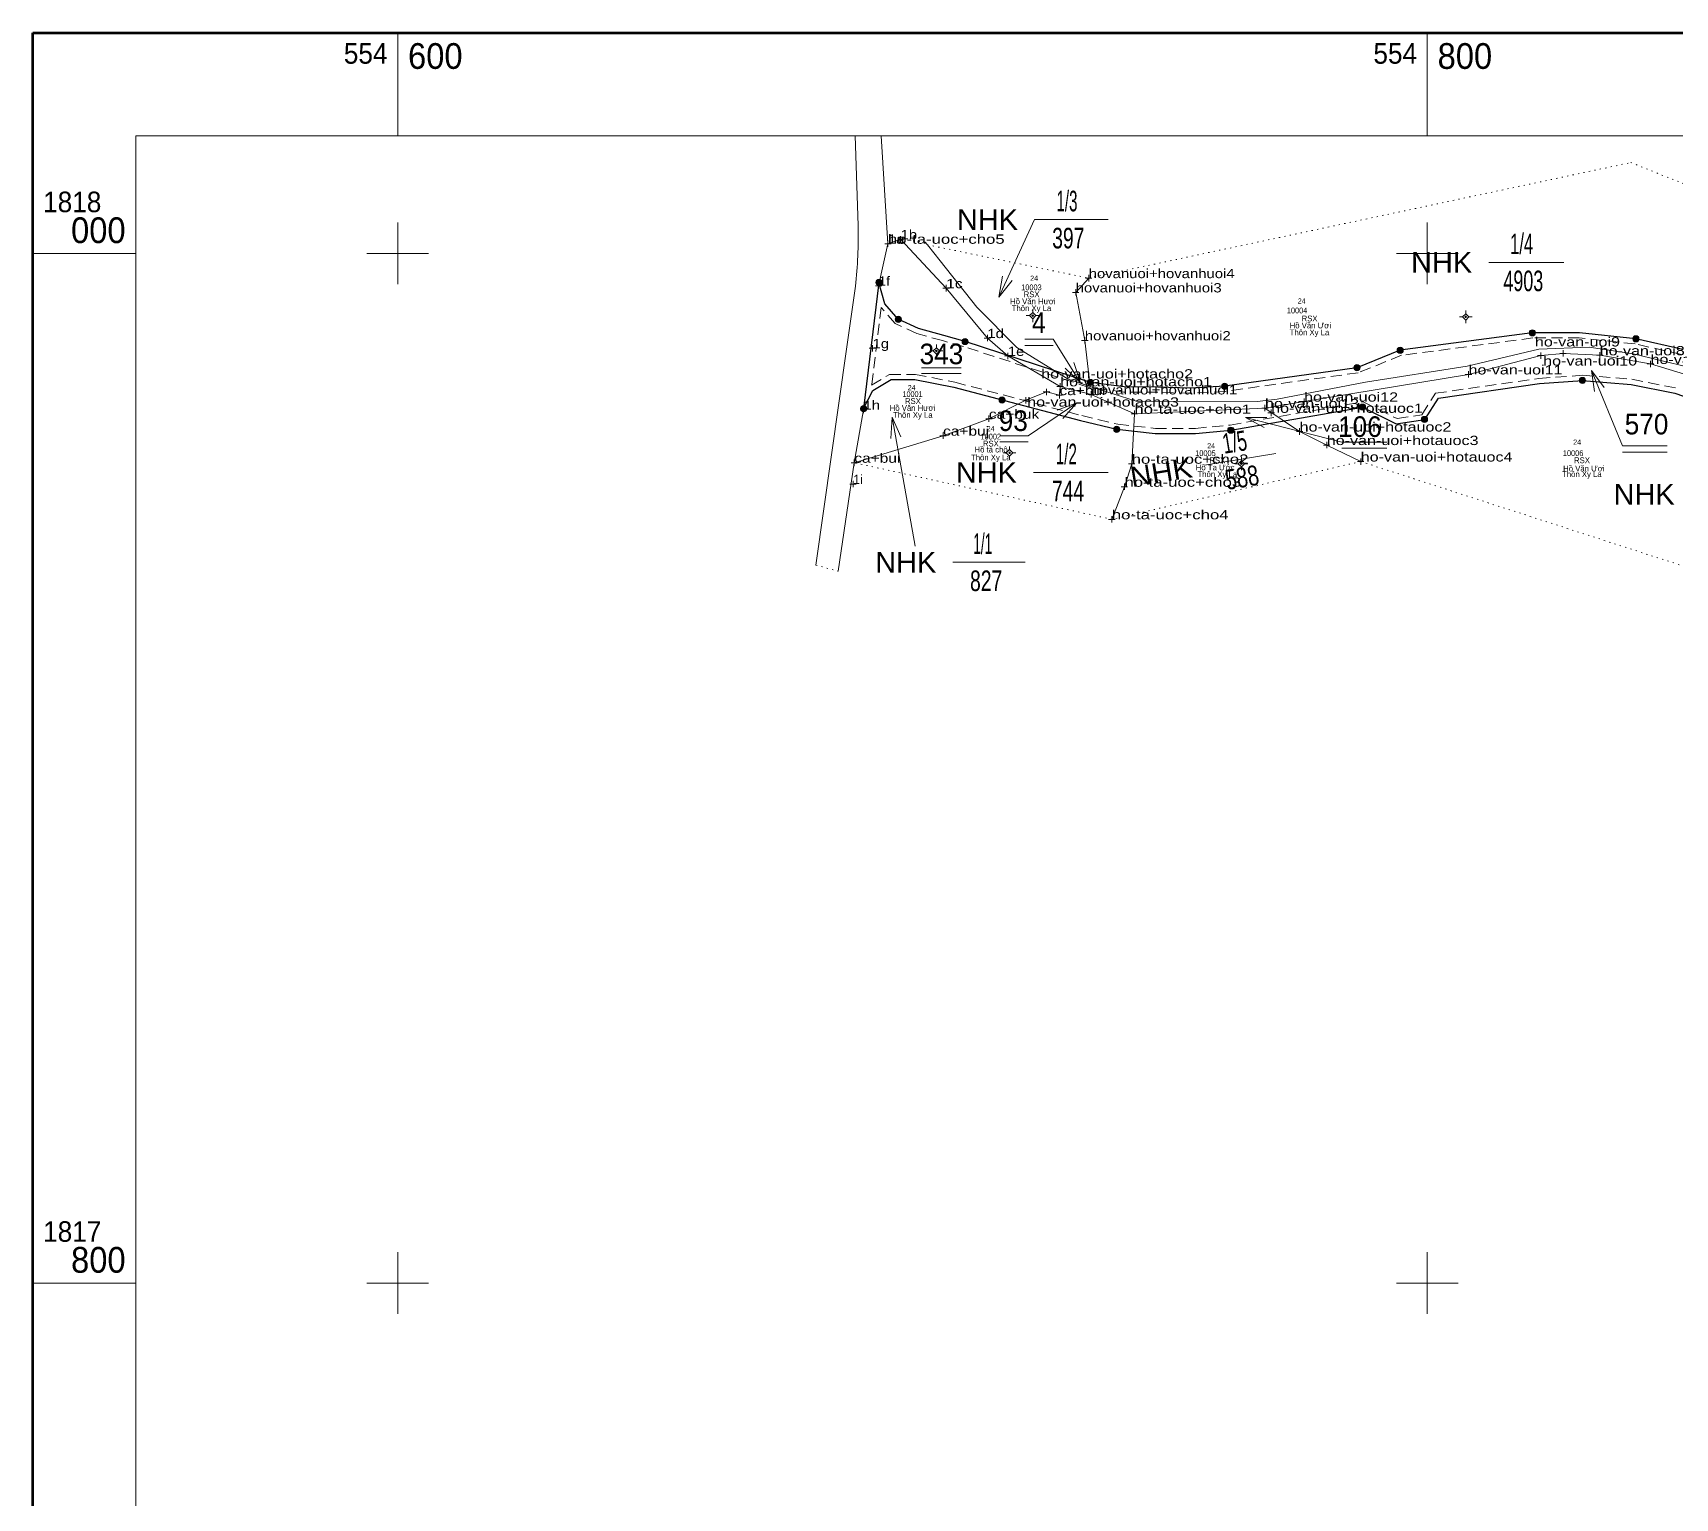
# Model space of a CAD drawing. Header units: metres. Extents: x 549871 to 1817996, y 554690 to 1819539.
# Drawn here: x 554529.1 to 554848.1, y 1817758.2 to 1818042.8 of the extents above; entities that cross this region are included whole.
import ezdxf
from ezdxf.enums import TextEntityAlignment as Align

# ---------------------------------------------------------------- set-up
doc = ezdxf.new("R2010")
doc.units = ezdxf.units.M
doc.header["$LTSCALE"] = 0.72
doc.linetypes.add('DOTTED', pattern=[1.5, 0.3, -1.2])
doc.linetypes.add('MEDIUM_DASHED', pattern=[4.5, 3, -1.5])
for name, color, linetype, lineweight in [('10', 7, 'Continuous', 13), ('11', 7, 'Continuous', 13), ('12', 7, 'Continuous', 13), ('13', 7, 'Continuous', 13), ('50', 7, 'Continuous', 25), ('6', 7, 'Continuous', 13), ('60', 7, 'MEDIUM_DASHED', 13), ('61', 7, 'Continuous', 13), ('63', 7, 'Continuous', 13)]:
    doc.layers.add(name, color=color, linetype=linetype, lineweight=lineweight)
for name, color, linetype in [('40', 7, 'Continuous'), ('41', 7, 'Continuous'), ('42', 7, 'Continuous'), ('43', 7, 'Continuous'), ('44', 7, 'Continuous'), ('5', 7, 'Continuous')]:
    doc.layers.add(name, color=color, linetype=linetype)

msp = doc.modelspace()

# ---------------------------------------------------------------- hatches: boundary and pattern name
at = {"layer": '11'}
for points in [[(554723.4898, 1817987.91, 1), (554723.1898, 1817987.91, 1)], [(554807.6198, 1817987.67, 1), (554807.3198, 1817987.67, 1)], [(554704.7897, 1817981.04, 1), (554704.4897, 1817981.04, 1)], [(554718.9998, 1817961.26, 1), (554718.6998, 1817961.26, 1)], [(554764.0397, 1817959.14, 1), (554763.7397, 1817959.14, 1)]]:
    msp.add_hatch(color=256, dxfattribs=at).paths.add_polyline_path(points)
at = {"layer": '61'}
for points in [[(554694.0829, 1817994.3581, 1), (554692.882, 1817994.3581, 1)], [(554697.8423, 1817987.2014, 1), (554696.6415, 1817987.2014, 1)], [(554821.0052, 1817984.5651, 1), (554819.8044, 1817984.5651, 1)], [(554841.111, 1817983.4045, 1), (554839.9101, 1817983.4045, 1)], [(554710.8193, 1817982.8725, 1), (554709.6185, 1817982.8725, 1)], [(554795.3275, 1817981.1726, 1), (554794.1267, 1817981.1726, 1)], [(554786.934, 1817977.8034, 1), (554785.7332, 1817977.8034, 1)], [(554735.1601, 1817974.9324, 1), (554733.9593, 1817974.9324, 1)], [(554761.2387, 1817974.1762, 1), (554760.0379, 1817974.1762, 1)], [(554830.7396, 1817975.3218, 1), (554829.5388, 1817975.3218, 1)], [(554718.0009, 1817971.5273, 1), (554716.8001, 1817971.5273, 1)], [(554691.1019, 1817969.8415, 1), (554689.9011, 1817969.8415, 1)], [(554788.0081, 1817970.1406, 1), (554786.8073, 1817970.1406, 1)], [(554800.0558, 1817967.7467, 1), (554798.855, 1817967.7467, 1)], [(554740.2768, 1817965.8373, 1), (554739.076, 1817965.8373, 1)], [(554762.4327, 1817965.6585, 1), (554761.2319, 1817965.6585, 1)]]:
    msp.add_hatch(color=256, dxfattribs=at).paths.add_polyline_path(points)

# ---------------------------------------------------------------- linework, layer by layer
at = {"layer": '10'}
for p, q in [((554688.85, 1818022.84), (554689.44, 1818005.39)), ((554693.92, 1818022.84), (554695.23, 1818001.87)), ((554716.74, 1817991.51), (554723.7, 1818006.57)), ((554702.48, 1818002.2), (554702.89, 1818001.67)), ((554728.68, 1817974.17), (554718.51, 1817980.08)), ((554696.06, 1817968.16), (554700.49, 1817943.14)), ((554743.1, 1817968.84), (554768.46, 1817969.94)), ((554688.69, 1817959.33), (554685.55, 1817938.26))]:
    msp.add_line(p, q, dxfattribs=at)
at = {"layer": '10', "linetype": 'DOTTED'}
for p, q in [((554688.85, 1818022.84), (554693.92, 1818022.84)), ((554702.48, 1818002.2), (554697.68, 1818002.75)), ((554702.89, 1818001.67), (554734.22, 1817995.19)), ((554738.72, 1817948.34), (554688.69, 1817959.33)), ((554787.06, 1817959.57), (554738.72, 1817948.34)), ((554787.06, 1817959.57), (554881.28, 1817929.04)), ((554681.25, 1817939.44), (554685.55, 1817938.26))]:
    msp.add_line(p, q, dxfattribs=at)
msp.add_lwpolyline([(554734.22, 1817995.19), (554839.56, 1818017.65), (554875.58, 1818003.12)], dxfattribs=at)
at = {"layer": '10'}
for points in [[(554693.39, 1817993.7), (554695.22, 1818001.87), (554697.68, 1818002.75), (554706.55, 1817993.23), (554714.54, 1817983.55), (554718.51, 1817980.08)], [(554702.89, 1818001.67), (554705.37, 1817998.54), (554712.49, 1817989.53), (554720.27, 1817981.75), (554730.22, 1817975.55), (554734.54, 1817974.16)], [(554688.91, 1817993.61), (554687.24, 1817981.87), (554681.25, 1817939.44)], [(554693.39, 1817993.7), (554690.48, 1817969.62), (554688.69, 1817959.33)], [(554719.33, 1817994.72), (554716.74, 1817991.51), (554717.51, 1817995.56)], [(554734.54, 1817974.16), (554733.47, 1817983.1), (554731.7, 1817992.42), (554734.22, 1817995.19)], [(554895.44, 1817957.7), (554884.62, 1817963.02), (554868.29, 1817970.97), (554850.71, 1817977.93), (554839.99, 1817980.46), (554831.45, 1817981.8), (554821.69, 1817981.42), (554807.75, 1817978.09), (554787.96, 1817974.98), (554770.81, 1817971.68), (554766.96, 1817971.25), (554743.43, 1817971.29), (554734.54, 1817974.16)], [(554768.46, 1817969.94), (554776.06, 1817971.21), (554808, 1817976.49), (554822.04, 1817980.16), (554826.38, 1817980.58), (554833.48, 1817980.2), (554843.35, 1817978.52), (554850.62, 1817976.32), (554860.57, 1817972.38), (554872.44, 1817967.44), (554883.8, 1817961.97), (554897.52, 1817955.06)], [(554688.69, 1817959.33), (554705.93, 1817964.59), (554714.83, 1817967.88), (554722.04, 1817971.47), (554726.04, 1817973.1), (554728.54, 1817972.47), (554728.68, 1817974.17)], [(554743.1, 1817968.84), (554734.73, 1817972.6), (554728.68, 1817974.17)], [(554695.77, 1817964.04), (554696.06, 1817968.16), (554697.74, 1817964.39)], [(554743.1, 1817968.84), (554742.57, 1817959.14), (554741.17, 1817954.67), (554738.72, 1817948.34)], [(554768.46, 1817969.94), (554775.19, 1817965.4), (554780.46, 1817962.77), (554787.06, 1817959.57)]]:
    msp.add_lwpolyline(points, dxfattribs=at)
msp.add_arc((554602.9649, 1818003.3764), 86.5, 353.51832, 1.33244, dxfattribs=at)
msp.add_ellipse((554695.1014, 1818001.8691), major_axis=(0, 0.1263), ratio=0.999914, start_param=4.61653758, end_param=4.73564447, dxfattribs=at)
at = {"layer": '11'}
for p, q in [((554722.71, 1817987.91), (554722.09, 1817987.91)), ((554723.34, 1817989.16), (554723.34, 1817988.53)), ((554723.34, 1817987.28), (554723.34, 1817986.66)), ((554724.59, 1817987.91), (554723.96, 1817987.91)), ((554806.84, 1817987.67), (554806.22, 1817987.67)), ((554807.47, 1817988.92), (554807.47, 1817988.29)), ((554808.72, 1817987.67), (554808.09, 1817987.67)), ((554807.47, 1817987.04), (554807.47, 1817986.42)), ((554704.01, 1817981.04), (554703.39, 1817981.04)), ((554704.64, 1817982.29), (554704.64, 1817981.66)), ((554705.89, 1817981.04), (554705.26, 1817981.04)), ((554704.64, 1817980.41), (554704.64, 1817979.79)), ((554718.85, 1817962.51), (554718.85, 1817961.88)), ((554718.22, 1817961.26), (554717.6, 1817961.26)), ((554718.85, 1817960.63), (554718.85, 1817960.01)), ((554720.1, 1817961.26), (554719.47, 1817961.26)), ((554763.26, 1817959.14), (554762.64, 1817959.14)), ((554763.89, 1817960.39), (554763.89, 1817959.76)), ((554763.89, 1817958.51), (554763.89, 1817957.89)), ((554765.14, 1817959.14), (554764.51, 1817959.14))]:
    msp.add_line(p, q, dxfattribs=at)
for points in [[(554723.34, 1817988.53), (554722.71, 1817987.91), (554723.34, 1817987.28), (554723.96, 1817987.91)], [(554807.47, 1817988.29), (554806.84, 1817987.67), (554807.47, 1817987.04), (554808.09, 1817987.67)], [(554704.64, 1817981.66), (554704.01, 1817981.04), (554704.64, 1817980.41), (554705.26, 1817981.04)], [(554718.85, 1817961.88), (554718.22, 1817961.26), (554718.85, 1817960.63), (554719.47, 1817961.26)], [(554763.89, 1817959.76), (554763.26, 1817959.14), (554763.89, 1817958.51), (554764.51, 1817959.14)]]:
    msp.add_lwpolyline(points, close=True, dxfattribs=at)
for centre in [(554723.3398, 1817987.91), (554807.4698, 1817987.67), (554704.6397, 1817981.04), (554718.8498, 1817961.26), (554763.8897, 1817959.14)]:
    msp.add_circle(centre, 0.15, dxfattribs=at)
at = {"layer": '12'}
for p, q in [((554697.68, 1818002.13), (554697.68, 1818003.37)), ((554695.84, 1818001.87), (554694.59, 1818001.87)), ((554695.83, 1818001.87), (554694.59, 1818001.87)), ((554695.21, 1818001.25), (554695.21, 1818002.5)), ((554695.22, 1818001.25), (554695.22, 1818002.5)), ((554698.31, 1818002.75), (554697.06, 1818002.75)), ((554694.02, 1817993.71), (554692.78, 1817993.71)), ((554693.4, 1817993.09), (554693.4, 1817994.34)), ((554706.55, 1817992.61), (554706.55, 1817993.86)), ((554734.84, 1817995.19), (554733.6, 1817995.19)), ((554734.22, 1817994.56), (554734.22, 1817995.81)), ((554707.17, 1817993.23), (554705.92, 1817993.23)), ((554732.33, 1817992.42), (554731.08, 1817992.42)), ((554731.7, 1817991.8), (554731.7, 1817993.05)), ((554714.54, 1817982.93), (554714.54, 1817984.17)), ((554692.85, 1817981.58), (554691.61, 1817981.58)), ((554692.23, 1817980.96), (554692.23, 1817982.2)), ((554715.17, 1817983.55), (554713.92, 1817983.55)), ((554734.09, 1817983.1), (554732.84, 1817983.1)), ((554733.47, 1817982.48), (554733.47, 1817983.73)), ((554822.04, 1817979.53), (554822.04, 1817980.78)), ((554826.38, 1817979.96), (554826.38, 1817981.21)), ((554833.48, 1817979.58), (554833.48, 1817980.83)), ((554719.14, 1817980.08), (554717.89, 1817980.08)), ((554718.51, 1817979.45), (554718.51, 1817980.7)), ((554822.66, 1817980.16), (554821.42, 1817980.16)), ((554827, 1817980.58), (554825.75, 1817980.58)), ((554834.1, 1817980.2), (554832.86, 1817980.2)), ((554843.97, 1817978.52), (554842.73, 1817978.52)), ((554843.35, 1817977.9), (554843.35, 1817979.14)), ((554728.68, 1817973.54), (554728.68, 1817974.79)), ((554808.62, 1817976.49), (554807.38, 1817976.49)), ((554808, 1817975.86), (554808, 1817977.11)), ((554722.67, 1817971.47), (554721.42, 1817971.47)), ((554722.04, 1817970.85), (554722.04, 1817972.09)), ((554726.66, 1817973.1), (554725.41, 1817973.1)), ((554726.04, 1817972.47), (554726.04, 1817973.72)), ((554729.16, 1817972.47), (554727.91, 1817972.47)), ((554729.3, 1817974.17), (554728.05, 1817974.17)), ((554728.54, 1817971.84), (554728.54, 1817973.09)), ((554735.35, 1817972.6), (554734.1, 1817972.6)), ((554734.73, 1817971.98), (554734.73, 1817973.22)), ((554776.69, 1817971.21), (554775.44, 1817971.21)), ((554776.06, 1817970.59), (554776.06, 1817971.84)), ((554691.1, 1817969.62), (554689.86, 1817969.62)), ((554690.48, 1817968.99), (554690.48, 1817970.24)), ((554714.83, 1817967.26), (554714.83, 1817968.51)), ((554743.72, 1817968.84), (554742.48, 1817968.84)), ((554743.1, 1817968.22), (554743.1, 1817969.47)), ((554769.09, 1817969.94), (554767.84, 1817969.94)), ((554768.46, 1817969.32), (554768.46, 1817970.57)), ((554770.29, 1817969.03), (554769.04, 1817969.03)), ((554769.66, 1817968.4), (554769.66, 1817969.65)), ((554705.93, 1817963.97), (554705.93, 1817965.22)), ((554715.45, 1817967.88), (554714.21, 1817967.88)), ((554775.82, 1817965.4), (554774.57, 1817965.4)), ((554775.19, 1817964.77), (554775.19, 1817966.02)), ((554706.55, 1817964.59), (554705.3, 1817964.59)), ((554781.08, 1817962.77), (554779.83, 1817962.77)), ((554780.46, 1817962.15), (554780.46, 1817963.4)), ((554689.32, 1817959.33), (554688.07, 1817959.33)), ((554688.69, 1817958.7), (554688.69, 1817959.95)), ((554743.19, 1817959.14), (554741.94, 1817959.14)), ((554742.57, 1817958.52), (554742.57, 1817959.77)), ((554787.68, 1817959.57), (554786.43, 1817959.57)), ((554787.06, 1817958.95), (554787.06, 1817960.19)), ((554688.46, 1817954.57), (554688.46, 1817955.81)), ((554741.17, 1817954.05), (554741.17, 1817955.3)), ((554689.08, 1817955.19), (554687.83, 1817955.19)), ((554741.79, 1817954.67), (554740.54, 1817954.67)), ((554738.72, 1817947.72), (554738.72, 1817948.97)), ((554739.34, 1817948.34), (554738.1, 1817948.34))]:
    msp.add_line(p, q, dxfattribs=at)
at = {"layer": '13'}
for p, q in [((554723.7, 1818006.57), (554737.99, 1818006.57)), ((554811.92, 1817998.26), (554826.49, 1817998.26)), ((554756.72, 1817958.85), (554770.55, 1817961.12)), ((554723.48, 1817957.44), (554738.01, 1817957.44)), ((554707.82, 1817940.01), (554721.87, 1817940.01))]:
    msp.add_line(p, q, dxfattribs=at)
at = {"layer": '50'}
for points in [[(554849.65, 1817981.35), (554840.51, 1817983.4), (554829.58, 1817984.57), (554820.4, 1817984.57), (554794.73, 1817981.17), (554786.33, 1817977.8), (554760.64, 1817974.18), (554753.94, 1817973.83), (554747.65, 1817974.02), (554741.09, 1817974.06), (554734.56, 1817974.93), (554710.22, 1817982.87), (554706.1, 1817984.02), (554701.17, 1817985.38), (554697.24, 1817987.2), (554694.65, 1817990.17), (554693.48, 1817994.36), (554690.5, 1817969.84)], [(554690.5, 1817969.84), (554692.32, 1817973.39), (554695.83, 1817975.5), (554700.45, 1817975.5), (554708.01, 1817974), (554732.61, 1817967.53), (554739.68, 1817965.84), (554747.11, 1817965.01), (554755, 1817965.01), (554761.83, 1817965.66), (554787.41, 1817970.14), (554793.96, 1817966.86), (554799.52, 1817967.76), (554802.18, 1817971.9), (554821.79, 1817974.71), (554830.14, 1817975.32), (554839.58, 1817974.56), (554848.07, 1817972.88), (554856.48, 1817969.91)]]:
    msp.add_lwpolyline(points, dxfattribs=at)
at = {"layer": '6'}
for p, q in [((554721.82, 1817983.31), (554727.35, 1817983.31)), ((554721.82, 1817982.11), (554727.35, 1817982.11)), ((554732.62, 1817974.86), (554727.35, 1817983.31)), ((554701.72, 1817977.75), (554709.42, 1817977.75)), ((554701.72, 1817976.69), (554709.42, 1817976.69)), ((554831.9, 1817977.26), (554837.9, 1817962.6)), ((554731.95, 1817970.98), (554722.46, 1817964.57)), ((554764.71, 1817968.15), (554783.41, 1817963.34)), ((554716.93, 1817964.57), (554722.46, 1817964.57)), ((554716.93, 1817963.37), (554722.46, 1817963.37)), ((554783.41, 1817963.34), (554792.11, 1817963.34)), ((554783.41, 1817962.14), (554792.11, 1817962.14)), ((554837.9, 1817962.6), (554846.6, 1817962.6)), ((554837.9, 1817961.4), (554846.6, 1817961.4))]:
    msp.add_line(p, q, dxfattribs=at)
for points in [[(554731.35, 1817978.79), (554732.62, 1817974.86), (554729.65, 1817977.73)], [(554832.49, 1817973.18), (554831.9, 1817977.26), (554834.34, 1817973.94)], [(554728.08, 1817969.57), (554731.95, 1817970.98), (554729.2, 1817967.91)], [(554768.33, 1817966.18), (554764.71, 1817968.15), (554768.83, 1817968.12)]]:
    msp.add_lwpolyline(points, dxfattribs=at)
at = {"layer": '60'}
for points in [[(554849.37, 1817980.39), (554840.35, 1817982.42), (554829.53, 1817983.57), (554820.47, 1817983.57), (554794.98, 1817980.2), (554786.59, 1817976.83), (554760.73, 1817973.18), (554753.95, 1817972.83), (554747.63, 1817973.02), (554741.02, 1817973.06), (554734.34, 1817973.95), (554709.93, 1817981.91), (554705.83, 1817983.05), (554700.83, 1817984.44), (554696.63, 1817986.38), (554693.9, 1817989.51), (554692.06, 1817974.4)], [(554692.06, 1817974.4), (554695.56, 1817976.5), (554700.55, 1817976.5), (554708.23, 1817974.97), (554732.86, 1817968.5), (554739.85, 1817966.82), (554747.17, 1817966.01), (554754.95, 1817966.01), (554761.7, 1817966.65), (554787.56, 1817971.18), (554794.12, 1817967.9), (554798.92, 1817968.67), (554801.59, 1817972.83), (554821.68, 1817975.71), (554830.14, 1817976.32), (554839.72, 1817975.55), (554848.34, 1817973.84)]]:
    msp.add_lwpolyline(points, dxfattribs=at)
at = {"layer": '61'}
for centre in [(554693.4824, 1817994.3581), (554697.2419, 1817987.2014), (554820.4048, 1817984.5651), (554840.5106, 1817983.4045), (554710.2189, 1817982.8725), (554794.7271, 1817981.1726), (554786.3336, 1817977.8034), (554734.5597, 1817974.9324), (554760.6383, 1817974.1762), (554830.1392, 1817975.3218), (554717.4005, 1817971.5273), (554690.5015, 1817969.8415), (554787.4077, 1817970.1406), (554799.4554, 1817967.7467), (554739.6764, 1817965.8373), (554761.8323, 1817965.6585)]:
    msp.add_circle(centre, 0.6004, dxfattribs=at)
at = {"layer": '63'}
for p, q in [((554600, 1818042.84), (554600, 1818022.84)), ((554800, 1818042.84), (554800, 1818022.84)), ((554600, 1818006), (554600, 1817994)), ((554800, 1818006), (554800, 1817994)), ((554529.12, 1818000), (554549.12, 1818000)), ((554594, 1818000), (554606, 1818000)), ((554794, 1818000), (554806, 1818000)), ((554600, 1817806), (554600, 1817794)), ((554800, 1817806), (554800, 1817794)), ((554529.12, 1817800), (554549.12, 1817800)), ((554594, 1817800), (554606, 1817800)), ((554794, 1817800), (554806, 1817800))]:
    msp.add_line(p, q, dxfattribs=at)
at = {"layer": '63', "lineweight": 53}
msp.add_lwpolyline([(554529.12, 1818042.84), (555681.8, 1818042.84), (555681.8, 1817221.44), (554529.12, 1817221.44)], close=True, dxfattribs=at)
at = {"layer": '63'}
for points in [[(554549.12, 1817241.44), (554549.12, 1818022.84), (555661.8, 1818022.84), (555661.8, 1817241.44)], [(554549.12, 1818022.84), (555661.8, 1818022.84), (555661.8, 1817241.44), (554549.12, 1817241.44)]]:
    msp.add_lwpolyline(points, close=True, dxfattribs=at)

# ---------------------------------------------------------------- texts
at = {"layer": '12'}
for s, width, p in [('1a', 1.2, (554695.21, 1818001.87)), ('ho-ta-uoc+cho5', 1.35, (554695.22, 1818001.87)), ('1b', 1.2, (554697.68, 1818002.75)), ('hovanuoi+hovanhuoi4', 1.2, (554734.22, 1817995.19)), ('1f', 1.1, (554693.4, 1817993.72)), ('1c', 1.25, (554706.55, 1817993.23)), ('hovanuoi+hovanhuoi3', 1.2, (554731.7, 1817992.42)), ('1d', 1.2, (554714.54, 1817983.55)), ('hovanuoi+hovanhuoi2', 1.2, (554733.47, 1817983.11)), ('1g', 1.2, (554692.23, 1817981.58)), ('1e', 1.2, (554718.51, 1817980.08)), ('ho-van-uoi9', 1.3, (554820.9, 1817981.92)), ('ho-van-uoi8', 1.3, (554833.48, 1817980.2)), ('ho-van-uoi+hotacho2', 1.3, (554725, 1817975.7)), ('ho-van-uoi11', 1.3, (554808, 1817976.49)), ('ho-van-uoi10', 1.3, (554822.5, 1817978.22)), ('ho-van-uoi7', 1.3, (554843.35, 1817978.52)), ('ca+bul', 1.25, (554728.54, 1817972.47)), ('ho-van-uoi+hotacho1', 1.3, (554728.68, 1817974.17)), ('hovanuoi+hovanhuoi1', 1.2, (554734.73, 1817972.6)), ('1h', 1.2, (554690.48, 1817969.62)), ('ho-van-uoi+hotacho3', 1.3, (554722.27, 1817970.24)), ('ho-van-uoi13', 1.3, (554768.47, 1817969.94)), ('ho-van-uoi12', 1.3, (554776.06, 1817971.21)), ('ca+buk', 1.25, (554714.83, 1817967.88)), ('ho-ta-uoc+cho1', 1.35, (554743.1, 1817968.84)), ('ho-van-uoi+hotauoc1', 1.3, (554769.66, 1817969.03)), ('ca+buj', 1.25, (554705.93, 1817964.59)), ('ho-van-uoi+hotauoc2', 1.3, (554775.19, 1817965.4)), ('ho-van-uoi+hotauoc3', 1.3, (554780.46, 1817962.77)), ('ca+bui', 1.25, (554688.69, 1817959.33)), ('ho-ta-uoc+cho2', 1.35, (554742.57, 1817959.14)), ('ho-van-uoi+hotauoc4', 1.3, (554787.06, 1817959.57)), ('ho-ta-uoc+cho3', 1.35, (554741.17, 1817954.67)), ('ho-ta-uoc+cho4', 1.35, (554738.72, 1817948.34))]:
    msp.add_text(s, height=1.8, dxfattribs=dict(at, width=width)).set_placement(p)
msp.add_text('1i', height=1.8, dxfattribs=at).set_placement((554688.46, 1817955.19))
at = {"layer": '13'}
for s, width, p in [('1/3', 0.55, (554730, 1818008.17)), ('397', 0.7, (554730.26, 1818000.97)), ('1/4', 0.6, (554818.325, 1817999.86)), ('4903', 0.65, (554818.65, 1817992.66)), ('1/2', 0.55, (554729.88, 1817959.04)), ('744', 0.7, (554730.205, 1817951.84)), ('1/1', 0.5, (554713.645, 1817941.61)), ('827', 0.7, (554714.3, 1817934.41))]:
    msp.add_text(s, height=4, dxfattribs=dict(at, width=width)).set_placement(p, align=Align.CENTER)
at = {"layer": '13', "width": 1.05}
for p in [(554720.49, 1818004.57), (554808.71, 1817996.26), (554720.28, 1817955.44), (554848.05, 1817951.21), (554704.61, 1817938.01)]:
    msp.add_text('NHK', height=4, dxfattribs=at).set_placement(p, align=Align.RIGHT)
at = {"layer": '13'}
for s, width, p in [('1/5', 0.65, (554762.8855, 1817961.4437)), ('588', 0.75, (554764.3205, 1817954.5685))]:
    msp.add_text(s, height=3.896, rotation=9.291, dxfattribs=dict(at, width=width)).set_placement(p, align=Align.CENTER)
at = {"layer": '13', "width": 1.1}
msp.add_text('NHK', height=3.896, rotation=9.291, dxfattribs=at).set_placement((554754.5809, 1817956.535), align=Align.RIGHT)
at = {"layer": '40', "width": 0.95}
for p in [(554723.62, 1817994.67), (554775.595, 1817990.25), (554699.83, 1817973.43), (554715.175, 1817965.45), (554758, 1817962.13), (554829.1, 1817962.83)]:
    msp.add_text('24', height=1, dxfattribs=at).set_placement(p, align=Align.CENTER)
at = {"layer": '41'}
for s, width, p in [('10003', 0.95, (554723.1, 1817992.84)), ('10004', 0.95, (554774.705, 1817988.35)), ('10001', 0.9, (554700, 1817972.11)), ('10002', 0.95, (554715.205, 1817963.85)), ('10005', 0.95, (554756.905, 1817960.63)), ('10006', 0.95, (554828.325, 1817960.63))]:
    msp.add_text(s, height=1.125, dxfattribs=dict(at, width=width)).set_placement(p, align=Align.CENTER)
at = {"layer": '42'}
for p in [(554723.13, 1817991.49), (554777.125, 1817986.79), (554700.075, 1817970.76), (554715.215, 1817962.5), (554759.215, 1817959.25), (554830.045, 1817959.25)]:
    msp.add_text('RSX', height=1.125, dxfattribs=at).set_placement(p, align=Align.CENTER)
at = {"layer": '43'}
for s, p in [('Hồ Văn Hươi ', (554723.585, 1817990.13)), ('Hồ Văn Ươi', (554777.28, 1817985.44)), ('Hồ Văn Hươi ', (554700.205, 1817969.41)), ('Hồ tà chộ', (554715.265, 1817961.33)), ('Hồ Ta Ước', (554758.79, 1817957.86)), ('Hồ Văn Ươi', (554830.41, 1817957.65))]:
    msp.add_text(s, height=1.125, dxfattribs=at).set_placement(p, align=Align.CENTER)
at = {"layer": '44'}
for p in [(554723.105, 1817988.79), (554777.105, 1817984.09), (554700.055, 1817968.06), (554715.205, 1817959.8), (554759.205, 1817956.55), (554830.02, 1817956.55)]:
    msp.add_text('Thôn Xy La', height=1.125, dxfattribs=at).set_placement(p, align=Align.CENTER)
at = {"layer": '5'}
for s, width, p in [('4', 0.9, (554724.545, 1817984.53)), ('343', 0.95, (554705.615, 1817978.47)), ('93', 0.95, (554719.575, 1817965.5)), ('106', 0.95, (554786.9, 1817964.35)), ('570', 0.95, (554842.585, 1817964.84))]:
    msp.add_text(s, height=4, dxfattribs=dict(at, width=width)).set_placement(p, align=Align.CENTER)
at = {"layer": '63', "width": 0.95}
for s, height, p in [('554', 4, (554598.01, 1818036.84)), ('554', 4, (554798.01, 1818036.84)), ('000', 5, (554547.14, 1818002)), ('800', 5, (554547.14, 1817802))]:
    msp.add_text(s, height=height, dxfattribs=at).set_placement(p, align=Align.RIGHT)
for s, height, p in [('600', 5, (554602, 1818035.84)), ('800', 5, (554802, 1818035.84)), ('1818', 4, (554531.12, 1818008)), ('1817', 4, (554531.12, 1817808))]:
    msp.add_text(s, height=height, dxfattribs=at).set_placement(p)

doc.saveas('drawing.dxf')
